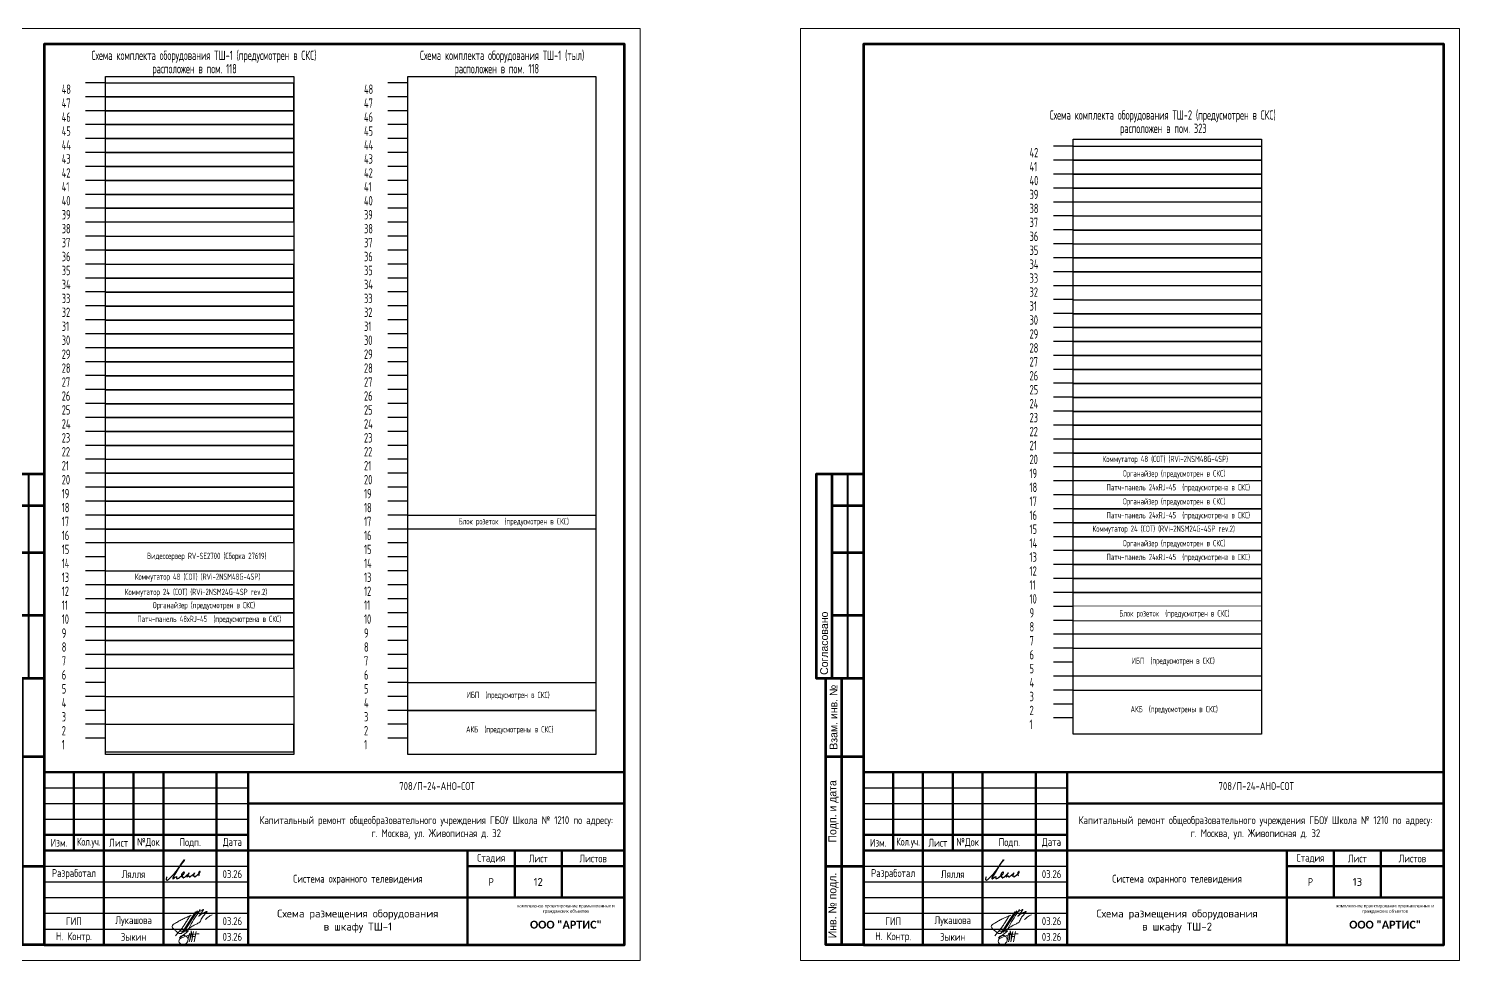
# Model space of a CAD drawing. Header units: millimetres. Extents: x -495897 to 1376592, y -28539 to 470976.
# Drawn here: x 519554 to 565162, y 242867 to 272567 of the extents above; entities that cross this region are included whole.
import ezdxf
from ezdxf.enums import TextEntityAlignment as Align

# ---------------------------------------------------------------- set-up
doc = ezdxf.new("R2010")
doc.units = ezdxf.units.MM
doc.set_wipeout_variables(frame=1)
for name, color, linetype in [('_0', 7, 'Continuous'), ('__НАДПИСИ', 7, 'Continuous'), ('TEXT1', 7, 'Continuous'), ('стена', 20, 'Continuous')]:
    doc.layers.add(name, color=color, linetype=linetype)
doc.layers.add('__ФОРМАТ', color=7, linetype='Continuous', lineweight=40)
doc.layers.add('Подписи', color=7, linetype='Continuous', lineweight=13)
doc.layers.add('Границы листа', color=7, linetype='Continuous', lineweight=0, plot=False)
doc.layers.add('ОФ_подписи', color=5, linetype='Continuous', lineweight=13, true_color=0x0000ff)
doc.styles.add('GOST 2.304 type A', font='', dxfattribs={"height": 250})
doc.styles.add('ICOCPEUR', font='isocpeur.ttf', dxfattribs={"height": 250})
doc.styles.add('ISOCPEUR', font='isocpeur.ttf', dxfattribs={"width": 0.9, "height": 350})
doc.styles.add('Mipgost_5', font='', dxfattribs={"height": 250})
doc.styles.add('RubezhCAD', font='', dxfattribs={"oblique": 10})
doc.styles.get("Standard").update_dxf_attribs({"font": ''})
doc.styles.add('ГОСТ 2.304', font='')
doc.styles.get('GOST 2.304 type A').set_extended_font_data('GOST 2.304 type A')
doc.styles.get('Mipgost_5').set_extended_font_data('Mipgost')
doc.styles.get('RubezhCAD').set_extended_font_data('GOST type A')
doc.styles.get('Standard').set_extended_font_data('GOST type B')
doc.styles.get('ГОСТ 2.304').set_extended_font_data('GOST 2.304 type A')

# ---------------------------------------------------------------- blocks, each defined once
blk = doc.blocks.new('*U993')
for p, q in [((5, 155), (5, 90)), ((15, 155), (15, 90))]:
    blk.add_line(p, q)
at = {"lineweight": -2}
for p, q in [((10, 155), (10, 90)), ((10, 145), (20, 145)), ((10, 130), (20, 130)), ((10, 110), (20, 110)), ((13, 90), (13, 5)), ((8, 65), (20, 65)), ((8, 30), (20, 30))]:
    blk.add_line(p, q, dxfattribs=at)
blk.add_lwpolyline([(20, 5), (205, 5), (205, 292), (20, 292)], close=True, dxfattribs=at)
for points in [[(20, 155), (5, 155), (5, 90), (8, 90)], [(20, 5), (8, 5), (8, 90), (20, 90)]]:
    blk.add_lwpolyline(points, dxfattribs=at)
at = {"layer": 'Границы листа'}
blk.add_lwpolyline([(210, 0), (0, 0), (0, 297), (210, 297)], close=True, dxfattribs=at)
at = {"lineweight": 30, "style": 'Mipgost_5'}
blk.add_text('Согласовано', height=2.5, rotation=90, dxfattribs=at).set_placement((7.5, 91), align=Align.MIDDLE_LEFT)
for s, p in [('Взам. инв. №', (10.5, 77.5)), ('Подп. и дата', (10.5, 47.5)), ('Инв. № подл.', (10.5, 17.5))]:
    blk.add_text(s, height=2.5, rotation=90, dxfattribs=at).set_placement(p, align=Align.MIDDLE)
at = {"lineweight": 13, "oblique": 10, "flags": 8}
blk.add_attdef('ФОРМАТ', (170.94, 1.12), '', height=3, dxfattribs=at)
blk = doc.blocks.new('П_Зыкин')
at = {"layer": 'ОФ_подписи', "color": 5, "ltscale": 100, "transparency": 33554687}
for p, q in [((142, 249), (62, -174)), ((102, 37), (218, 37)), ((258, 249), (178, -174))]:
    blk.add_line(p, q, dxfattribs=at)
blk.add_lwpolyline([(-462, 273), (-74, 273), (-446, -30)], dxfattribs=at)
for centre, radius, start, end in [((-271, -94), 186, 314.23929, 159.93483), ((345, -1372), 1523, 88.87583, 117.8788), ((1109, -252), 1204, 158.75935, 174.23097), ((-1024, 224), 1068, 337.81444, 2.88593), ((-849, 72), 852, 342.83077, 7.48151), ((-9, 182), 4.48, 8.96906, 155.65511), ((-643, 22), 732, 344.4555, 20.46196), ((-318, -169), 151, 108.7568, 173.42509), ((-287, -115), 185, 191.53585, 322.35119)]:
    blk.add_arc(centre, radius, start, end, dxfattribs=at)
blk = doc.blocks.new('П_Лукашова')
at = {"layer": 'ОФ_подписи', "color": 5}
for p, q in [((221, 339), (-221, -339)), ((286, 371), (-156, -307)), ((283, 370), (218, 338))]:
    blk.add_line(p, q, dxfattribs=at)
for points in [[(-221, -339), (-276, -344), (-368, -289), (-446, -221), (-505, -166), (-522, -116), (-412, -16), (-295, 56), (-173, 120), (-49, 179), (33, 216), (87, 237), (52, 221), (11, 167), (-59, 51), (-126, -52), (-177, -132), (-256, -231), (-409, -409)], [(360, 20), (294, -18), (203, -65), (91, -124), (-73, -248)], [(366, 415), (236, 213), (85, -37), (-50, -300)], [(221, 301), (344, 360), (434, 401), (475, 416), (464, 395), (420, 336), (342, 232), (310, 203), (337, 221), (420, 283), (490, 322), (558, 352), (576, 358), (491, 240), (403, 113), (374, 49), (360, 20)], [(530, 102), (646, 199), (748, 254)]]:
    blk.add_spline(points, degree=3, dxfattribs=at)
blk = doc.blocks.new('штамп')
at = {"layer": '__ФОРМАТ', "linetype": 'Continuous', "lineweight": 50}
for p, q in [((531929, 45357), (531929, 50857)), ((531929, 50857), (550429, 50857)), ((532879, 48357), (532879, 50857)), ((533829, 45357), (533829, 50857)), ((534779, 48357), (534779, 50857)), ((535729, 45357), (535729, 50857)), ((537429, 45357), (537429, 50857)), ((538429, 45357), (538429, 50857)), ((550429, 45357), (550429, 50857)), ((538429, 49857), (550429, 49857)), ((531929, 48857), (538429, 48857)), ((531929, 48357), (550429, 48357)), ((545429, 45357), (545429, 48357)), ((546929, 46857), (546929, 48357)), ((548429, 46857), (548429, 48357)), ((545429, 47857), (550429, 47857)), ((538429, 46857), (550429, 46857)), ((531929, 45357), (550429, 45357))]:
    blk.add_line(p, q, dxfattribs=at)
at = {"layer": '__ФОРМАТ', "linetype": 'Continuous', "lineweight": -2}
for p, q in [((531929, 50357), (538429, 50357)), ((531929, 49857), (538429, 49857)), ((531929, 49357), (538429, 49357)), ((531929, 48857), (538429, 48857)), ((531929, 47857), (538429, 47857)), ((531929, 47357), (538429, 47357)), ((531929, 46857), (538429, 46857)), ((538429, 46857), (550429, 46857)), ((531929, 46357), (538429, 46357)), ((531929, 45857), (538429, 45857))]:
    blk.add_line(p, q, dxfattribs=at)
at = {"layer": 'Подписи', "color": 5, "lineweight": 25}
blk.add_lwpolyline([(535847, 47525), (535833, 47500), (535823, 47461), (535824, 47440), (535829, 47423), (535840, 47414), (535857, 47413), (535876, 47421), (535897, 47435), (535917, 47454), (536005, 47539), (536088, 47624), (536142, 47690), (536203, 47776), (536266, 47874), (536323, 47953), (536362, 48009), (536395, 48059), (536405, 48060), (536397, 48045), (536295, 47925), (536205, 47790), (536095, 47603), (536059, 47544), (536038, 47506), (536029, 47485), (536027, 47473), (536027, 47462), (536031, 47457), (536037, 47454), (536045, 47456), (536057, 47466), (536072, 47479), (536107, 47506), (536133, 47525), (536147, 47532), (536152, 47532), (536153, 47529), (536150, 47520), (536147, 47504), (536146, 47491), (536148, 47479), (536150, 47471), (536157, 47465), (536166, 47462), (536178, 47464), (536189, 47469), (536215, 47480), (536240, 47498), (536281, 47529), (536306, 47550), (536324, 47567), (536342, 47582), (536372, 47609), (536388, 47629), (536397, 47646), (536399, 47657), (536398, 47666), (536393, 47671), (536383, 47671), (536372, 47667), (536356, 47653), (536336, 47632), (536323, 47612), (536313, 47599), (536309, 47587), (536310, 47579), (536315, 47575), (536326, 47579), (536335, 47585), (536344, 47592), (536348, 47595), (536352, 47596), (536354, 47595), (536355, 47592), (536349, 47583), (536342, 47575), (536334, 47561), (536326, 47547), (536322, 47538), (536320, 47531), (536321, 47523), (536325, 47519), (536328, 47519), (536333, 47524), (536338, 47527), (536344, 47526), (536346, 47520), (536351, 47508), (536355, 47498), (536359, 47493), (536366, 47491), (536375, 47491), (536385, 47497), (536412, 47513), (536436, 47532), (536466, 47559), (536491, 47583), (536517, 47607), (536529, 47621), (536545, 47642), (536547, 47643), (536546, 47644), (536543, 47644), (536541, 47642), (536538, 47637), (536499, 47577), (536491, 47558), (536482, 47544), (536480, 47535), (536479, 47529), (536481, 47524), (536483, 47522), (536489, 47523), (536494, 47526), (536502, 47532), (536512, 47539), (536522, 47544), (536530, 47548), (536541, 47549), (536547, 47546), (536550, 47541), (536551, 47531), (536552, 47525), (536553, 47521), (536558, 47517), (536562, 47515), (536568, 47515), (536575, 47517), (536583, 47523), (536596, 47533), (536617, 47547), (536636, 47561), (536659, 47583), (536688, 47609), (536702, 47620), (536713, 47630), (536721, 47636), (536727, 47641), (536727, 47643), (536726, 47644), (536723, 47643), (536720, 47638), (536715, 47629), (536693, 47594), (536681, 47575), (536676, 47566), (536674, 47557), (536677, 47551), (536679, 47547), (536684, 47546), (536689, 47549), (536695, 47552), (536700, 47554), (536709, 47554), (536716, 47551), (536717, 47545), (536719, 47535), (536721, 47527), (536725, 47524), (536731, 47520), (536741, 47523), (536747, 47528), (536757, 47534), (536779, 47550), (536809, 47572), (536842, 47600), (536865, 47623), (536880, 47642), (536895, 47664), (536899, 47675), (536901, 47684), (536898, 47689), (536891, 47693), (536881, 47689), (536873, 47682), (536862, 47668), (536856, 47654), (536855, 47638), (536856, 47622), (536856, 47598), (536858, 47583), (536860, 47572), (536864, 47560), (536871, 47551)], dxfattribs=at)
at = {"layer": 'ОФ_подписи'}
for name, p, xscale, yscale, zscale in [('П_Лукашова', (536533, 46057), 1.010226427429054, 1.010226427429054, 1.010226427429054), ('П_Зыкин', (536581, 45585), 0.7621923841183493, 0.7621923841183493, 0.7621923841183493)]:
    blk.add_blockref(name, p, dxfattribs=dict(at, xscale=xscale, yscale=yscale, zscale=zscale))
at = {"transparency": 33554687, "attachment_point": 5, "style": 'ГОСТ 2.304'}
for s, insert, char_height, width in [('{\\fArial|b0|i0|c204|p34;комплексное проектирование промышленных и гражданских объектов}', (548563, 46495), 100, 3372.21), ('{\\fCorbel Light|b1|i0|c204|p34;ООО "АРТИС"}', (548563, 45995), 250, 4171.2)]:
    blk.add_mtext(s, dxfattribs=dict(at, insert=insert, char_height=char_height, width=width))
at = {"layer": '__НАДПИСИ', "lineweight": 9, "ltscale": 2, "style": 'ISOCPEUR', "flags": 1}
blk.add_attdef('NOTATION', (548864, 51134), '', height=250, dxfattribs=at)
at = {"layer": '__НАДПИСИ', "lineweight": 9, "ltscale": 2, "style": 'RubezhCAD', "oblique": 10}
blk.add_attdef('SHEET', text='', height=250, dxfattribs=at).set_placement((547679, 47357), align=Align.MIDDLE_CENTER)
at = {"layer": '__ФОРМАТ', "color": 7, "linetype": 'Continuous', "lineweight": 20, "char_height": 250, "attachment_point": 5, "style": 'GOST 2.304 type A'}
for s, insert, width in [('Капитальный ремонт общеобразовательного учреждения ГБОУ Школа № 1210 по адресу:      \\Pг. Москва, ул. Живописная д. 32', (544429, 49085), 12000), ('\\pi-7.5,l7.5,t7.5;{\\W0.9;\\C256;Кол.уч.}', (533354, 48607), 950)]:
    blk.add_mtext(s, dxfattribs=dict(at, insert=insert, width=width))
for s, insert, width, line_spacing_factor in [('\\pi-7.5,l7.5,t7.5;{\\C256;Изм.}', (532404, 48607), 950, 1.2), ('\\pi-7.5,l7.5,t7.5;{\\C256;Лист}', (534304, 48607), 950, 1.2), ('\\pi-7.5,l7.5,t7.5;{\\C256;№Док}', (535254, 48607), 950, 1.2), ('\\pi-7.5,l7.5,t7.5;{\\C256;Подп.}', (536584, 48607), 1710.72, 1.2), ('\\pi-7.5,l7.5,t7.5;{\\C256;Дата}', (537929, 48607), 1000, 1.2), ('\\pi-7.5,l7.5,t7.5;{\\C256;Стадия}', (546179, 48107), 1500, 1.2), ('\\pi-7.5,l7.5,t7.5;{\\C256;Лист}', (547679, 48107), 1500, 1.2), ('\\pi-7.5,l7.5,t7.5;{\\C256;Листов}', (549429, 48107), 2000, 1.2), ('\\pi-7.5,l7.5,t7.5;{\\C256;Разработал}', (532879, 47607), 1900, 1.2), ('{\\C256;Лялля}', (534779, 47607), 1900, 1.2), ('{\\C256;03.26}', (537929, 47607), 1000, 1.2), ('Система охранного телевидения', (541929, 47427), 6828.82, 0.85), ('\\pi-750,l750,t750;{\\C256;Р}', (546179, 47357), 1500, 1.2), ('\\pi-7.5,l7.5,t7.5;{\\C256;ГИП}', (532879, 46107), 1900, 1.2), ('{\\C256;Лукашова}', (534779, 46107), 1900, 1.2), ('{\\C256;03.26}', (537929, 46107), 1000, 1.2), ('{\\C256;Н. Контр. }', (532879, 45592), 1900, 1.2), ('\\pi-750,l750,t750;{\\C256;Зыкин}', (534779, 45607), 1900, 1.2), ('{\\C256;03.26}', (537929, 45607), 1000, 1.2)]:
    blk.add_mtext(s, dxfattribs=dict(at, insert=insert, width=width, line_spacing_factor=line_spacing_factor))
at = {"layer": 'стена', "color": 18, "true_color": 0x000000, "insert": (543249, 50539), "char_height": 250, "width": 3851.47, "attachment_point": 1, "style": 'GOST 2.304 type A'}
blk.add_mtext('708/П-24-АНО-СОТ', dxfattribs=at)

msp = doc.modelspace()

# ---------------------------------------------------------------- linework, layer by layer
msp.add_line((522003.093, 251281.643), (528003.093, 251281.643))
for points in [[(522003.093, 271035.592), (528003.093, 271035.592), (528003.093, 249432.892), (522003.093, 249432.892)], [(531638.141, 271035.592), (537638.141, 271035.592), (537638.141, 249432.892), (531638.141, 249432.892)], [(522003.093, 270839.643), (528001.359, 270839.643), (528001.359, 270395.143), (522003.093, 270395.143)], [(522003.093, 270395.143), (528001.359, 270395.143), (528001.359, 269950.643), (522003.093, 269950.643)], [(522003.093, 269950.643), (528001.359, 269950.643), (528001.359, 269506.143), (522003.093, 269506.143)], [(522003.093, 269506.143), (528001.359, 269506.143), (528001.359, 269061.643), (522003.093, 269061.643)], [(522003.093, 269061.643), (528001.359, 269061.643), (528001.359, 268617.143), (522003.093, 268617.143)], [(531638.141, 257060.143), (537636.406, 257060.143), (537636.406, 256615.643), (531638.141, 256615.643)], [(552853.319, 253704.624), (558851.584, 253704.624), (558851.584, 253260.124), (552853.319, 253260.124)], [(552853.319, 252815.624), (558851.584, 252815.624), (558851.584, 251926.624), (552853.319, 251926.624)], [(522003.093, 250392.643), (528001.359, 250392.643), (528001.359, 249503.643), (522003.093, 249503.643)]]:
    msp.add_lwpolyline(points, close=True)
for points in [[(522003.093, 270839.643), (521371.361, 270839.643)], [(531638.141, 270839.643), (531006.409, 270839.643)], [(522003.093, 270395.143), (521371.361, 270395.143)], [(531638.141, 270395.143), (531006.409, 270395.143)], [(522003.093, 269950.643), (521371.361, 269950.643)], [(531638.141, 269950.643), (531006.409, 269950.643)], [(522003.093, 269506.143), (521371.361, 269506.143)], [(531638.141, 269506.143), (531006.409, 269506.143)], [(522003.093, 269061.643), (521371.361, 269061.643)], [(531638.141, 269061.643), (531006.409, 269061.643)], [(552853.319, 268817.624), (552221.586, 268817.624)], [(522003.093, 268617.143), (521371.361, 268617.143)], [(531638.141, 268617.143), (531006.409, 268617.143)], [(552853.319, 268373.124), (552221.586, 268373.124)], [(522003.093, 268172.643), (521371.361, 268172.643)], [(522003.093, 267728.143), (521371.361, 267728.143)], [(531638.141, 268172.643), (531006.409, 268172.643)], [(531638.141, 267728.143), (531006.409, 267728.143)], [(552853.319, 267928.624), (552221.586, 267928.624)], [(522003.093, 267283.643), (521371.361, 267283.643)], [(531638.141, 267283.643), (531006.409, 267283.643)], [(552853.319, 267484.124), (552221.586, 267484.124)], [(522003.093, 266839.143), (521371.361, 266839.143)], [(531638.141, 266839.143), (531006.409, 266839.143)], [(552853.319, 267039.624), (552221.586, 267039.624)], [(522003.093, 266394.643), (521371.361, 266394.643)], [(531638.141, 266394.643), (531006.409, 266394.643)], [(552853.319, 266595.124), (552221.586, 266595.124)], [(522003.093, 265950.143), (521371.361, 265950.143)], [(531638.141, 265950.143), (531006.409, 265950.143)], [(552853.319, 266150.624), (552221.586, 266150.624)], [(522003.093, 265505.643), (521371.361, 265505.643)], [(531638.141, 265505.643), (531006.409, 265505.643)], [(552853.319, 265706.124), (552221.586, 265706.124)], [(522003.093, 265061.143), (521371.361, 265061.143)], [(531638.141, 265061.143), (531006.409, 265061.143)], [(552853.319, 265261.624), (552221.586, 265261.624)], [(522003.093, 264616.643), (521371.361, 264616.643)], [(531638.141, 264616.643), (531006.409, 264616.643)], [(552853.319, 264817.124), (552221.586, 264817.124)], [(522003.093, 264172.143), (521371.361, 264172.143)], [(531638.141, 264172.143), (531006.409, 264172.143)], [(552853.319, 264372.624), (552221.586, 264372.624)], [(522003.093, 263727.643), (521371.361, 263727.643)], [(531638.141, 263727.643), (531006.409, 263727.643)], [(552853.319, 263928.124), (552221.586, 263928.124)], [(522003.093, 263283.143), (521371.361, 263283.143)], [(531638.141, 263283.143), (531006.409, 263283.143)], [(552853.319, 263483.624), (552221.586, 263483.624)], [(522003.093, 262838.643), (521371.361, 262838.643)], [(531638.141, 262838.643), (531006.409, 262838.643)], [(552853.319, 263039.124), (552221.586, 263039.124)], [(522003.093, 262394.143), (521371.361, 262394.143)], [(531638.141, 262394.143), (531006.409, 262394.143)], [(552853.319, 262594.624), (552221.586, 262594.624)], [(522003.093, 261949.643), (521371.361, 261949.643)], [(531638.141, 261949.643), (531006.409, 261949.643)], [(552853.319, 262150.124), (552221.586, 262150.124)], [(522003.093, 261505.143), (521371.361, 261505.143)], [(531638.141, 261505.143), (531006.409, 261505.143)], [(552853.319, 261705.624), (552221.586, 261705.624)], [(522003.093, 261060.643), (521371.361, 261060.643)], [(531638.141, 261060.643), (531006.409, 261060.643)], [(552853.319, 261261.124), (552221.586, 261261.124)], [(522003.093, 260616.143), (521371.361, 260616.143)], [(531638.141, 260616.143), (531006.409, 260616.143)], [(552853.319, 260816.624), (552221.586, 260816.624)], [(522003.093, 260171.643), (521371.361, 260171.643)], [(531638.141, 260171.643), (531006.409, 260171.643)], [(552853.319, 260372.124), (552221.586, 260372.124)], [(522003.093, 259727.143), (521371.361, 259727.143)], [(531638.141, 259727.143), (531006.409, 259727.143)], [(552853.319, 259927.624), (552221.586, 259927.624)], [(522003.093, 259282.643), (521371.361, 259282.643)], [(531638.141, 259282.643), (531006.409, 259282.643)], [(552853.319, 259483.124), (552221.586, 259483.124)], [(522003.093, 258838.143), (521371.361, 258838.143)], [(531638.141, 258838.143), (531006.409, 258838.143)], [(552853.319, 259038.624), (552221.586, 259038.624)], [(522003.093, 258393.643), (521371.361, 258393.643)], [(531638.141, 258393.643), (531006.409, 258393.643)], [(552853.319, 258594.124), (552221.586, 258594.124)], [(552853.319, 258149.624), (552221.586, 258149.624)], [(522003.093, 257949.143), (521371.361, 257949.143)], [(531638.141, 257949.143), (531006.409, 257949.143)], [(552853.319, 257705.124), (552221.586, 257705.124)], [(522003.093, 257504.643), (521371.361, 257504.643)], [(531638.141, 257504.643), (531006.409, 257504.643)], [(552853.319, 257260.624), (552221.586, 257260.624)], [(522003.093, 257060.143), (521371.361, 257060.143)], [(531638.141, 257060.143), (531006.409, 257060.143)], [(552853.319, 256816.124), (552221.586, 256816.124)], [(522003.093, 256615.643), (521371.361, 256615.643)], [(531638.141, 256615.643), (531006.409, 256615.643)], [(552853.319, 256371.624), (552221.586, 256371.624)], [(522003.093, 256171.143), (521371.361, 256171.143)], [(531638.141, 256171.143), (531006.409, 256171.143)], [(552853.319, 255927.124), (552221.586, 255927.124)], [(522003.093, 255726.643), (521371.361, 255726.643)], [(531638.141, 255726.643), (531006.409, 255726.643)], [(552853.319, 255482.624), (552221.586, 255482.624)], [(522003.093, 255282.143), (521371.361, 255282.143)], [(531638.141, 255282.143), (531006.409, 255282.143)], [(552853.319, 255038.124), (552221.586, 255038.124)], [(522003.093, 254837.643), (521371.361, 254837.643)], [(531638.141, 254837.643), (531006.409, 254837.643)], [(552853.319, 254593.624), (552221.586, 254593.624)], [(522003.093, 254393.143), (521371.361, 254393.143)], [(531638.141, 254393.143), (531006.409, 254393.143)], [(552853.319, 254149.124), (552221.586, 254149.124)], [(522003.093, 253948.643), (521371.361, 253948.643)], [(531638.141, 253948.643), (531006.409, 253948.643)], [(552853.319, 253704.624), (552221.586, 253704.624)], [(522003.093, 253504.143), (521371.361, 253504.143)], [(531638.141, 253504.143), (531006.409, 253504.143)], [(552853.319, 253260.124), (552221.586, 253260.124)], [(522003.093, 253059.643), (521371.361, 253059.643)], [(531638.141, 253059.643), (531006.409, 253059.643)], [(552853.319, 252815.624), (552221.586, 252815.624)], [(522003.093, 252615.143), (521371.361, 252615.143)], [(531638.141, 252615.143), (531006.409, 252615.143)], [(552853.319, 252371.124), (552221.586, 252371.124)], [(522003.093, 252170.643), (521371.361, 252170.643)], [(531638.141, 252170.643), (531006.409, 252170.643)], [(552853.319, 251926.624), (552221.586, 251926.624)], [(522003.093, 251726.143), (521371.361, 251726.143)], [(531638.141, 251726.143), (531006.409, 251726.143)], [(552853.319, 251482.124), (552221.586, 251482.124)], [(522003.093, 251281.643), (521371.361, 251281.643)], [(531638.141, 251281.643), (531006.409, 251281.643)], [(552853.319, 251037.624), (552221.586, 251037.624)], [(522003.093, 250837.143), (521371.361, 250837.143)], [(522003.093, 250392.643), (521371.361, 250392.643)], [(531638.141, 250837.143), (531006.409, 250837.143)], [(531638.141, 250392.643), (531006.409, 250392.643)], [(552853.319, 250593.124), (552221.586, 250593.124)], [(522003.093, 249948.143), (521371.361, 249948.143)], [(531638.141, 249948.143), (531006.409, 249948.143)]]:
    msp.add_lwpolyline(points)
at = {"layer": '_0'}
for p, q in [((552853.319, 266146.336), (552853.319, 266595.124)), ((552853.319, 266595.124), (558853.319, 266595.124)), ((522003.093, 265950.143), (528003.093, 265950.143)), ((522003.093, 265501.355), (522003.093, 265950.143)), ((531638.141, 265501.355), (531638.141, 265950.143)), ((552853.319, 265697.548), (552853.319, 266146.336)), ((558853.319, 266146.336), (552853.319, 266146.336)), ((552853.319, 266146.336), (558853.319, 266146.336)), ((528003.093, 265501.355), (522003.093, 265501.355)), ((522003.093, 265501.355), (528003.093, 265501.355)), ((522003.093, 265052.568), (522003.093, 265501.355)), ((531638.141, 265052.568), (531638.141, 265501.355)), ((552853.319, 265257.336), (552853.319, 265706.124)), ((552853.319, 265706.124), (558853.319, 265706.124)), ((558853.319, 265697.548), (552853.319, 265697.548)), ((522003.093, 265061.143), (528003.093, 265061.143)), ((522003.093, 264612.355), (522003.093, 265061.143)), ((528003.093, 265052.568), (522003.093, 265052.568)), ((531638.141, 264612.355), (531638.141, 265061.143)), ((558853.319, 265257.336), (552853.319, 265257.336)), ((528003.093, 264612.355), (522003.093, 264612.355))]:
    msp.add_line(p, q, dxfattribs=at)

# ---------------------------------------------------------------- block references
at = {"color": 0}
for p in [(-11880.744, 198009.946), (14233.719, 198009.946)]:
    msp.add_blockref('штамп', p, dxfattribs=at)

# ---------------------------------------------------------------- texts
at = {"color": 0, "style": 'RubezhCAD', "width": 0.8}
for s, height, p in [('Схема комплекта оборудования ТШ-1 (предусмотрен в СКС)', 300, (521558.117, 271566.561)), ('Схема комплекта оборудования ТШ-1 (тыл)', 300, (532030.335, 271566.561)), ('расположен в пом. 118', 300, (523497.147, 271140.14)), ('расположен в пом. 118', 300, (533132.195, 271140.14)), ('48', 300, (520610.368, 270485.769)), ('48', 300, (530245.416, 270485.769)), ('47', 300, (520610.368, 270041.269)), ('47', 300, (530245.416, 270041.269)), ('46', 300, (520610.368, 269596.769)), ('46', 300, (530245.416, 269596.769)), ('Схема комплекта оборудования ТШ-2 (предусмотрен в СКС)', 300, (552102.614, 269664.559)), ('45', 300, (520610.368, 269152.269)), ('45', 300, (530245.416, 269152.269)), ('расположен в пом. 323', 300, (554347.373, 269238.138)), ('44', 300, (520610.368, 268707.769)), ('44', 300, (530245.416, 268707.769)), ('42', 300, (551460.594, 268463.75)), ('43', 300, (520610.368, 268263.269)), ('43', 300, (530245.416, 268263.269)), ('41', 300, (551460.594, 268019.25)), ('42', 300, (520610.368, 267818.769)), ('42', 300, (530245.416, 267818.769)), ('40', 300, (551460.594, 267574.75)), ('41', 300, (520610.368, 267374.269)), ('41', 300, (530245.416, 267374.269)), ('39', 300, (551460.594, 267130.25)), ('40', 300, (520610.368, 266929.769)), ('40', 300, (530245.416, 266929.769)), ('38', 300, (551460.594, 266685.75)), ('39', 300, (520610.368, 266485.269)), ('39', 300, (530245.416, 266485.269)), ('37', 300, (551460.594, 266241.25)), ('38', 300, (520610.368, 266040.769)), ('38', 300, (530245.416, 266040.769)), ('36', 300, (551460.594, 265796.75)), ('37', 300, (520610.368, 265596.269)), ('36', 300, (520610.368, 265151.769)), ('37', 300, (530245.416, 265596.269)), ('36', 300, (530245.416, 265151.769)), ('35', 300, (551460.594, 265352.25)), ('35', 300, (520610.368, 264707.269)), ('35', 300, (530245.416, 264707.269)), ('34', 300, (551460.594, 264907.75)), ('34', 300, (520610.368, 264262.769)), ('34', 300, (530245.416, 264262.769)), ('33', 300, (551460.594, 264463.25)), ('33', 300, (520610.368, 263818.269)), ('33', 300, (530245.416, 263818.269)), ('32', 300, (551460.594, 264018.75)), ('32', 300, (520610.368, 263373.769)), ('32', 300, (530245.416, 263373.769)), ('31', 300, (551460.594, 263574.25)), ('31', 300, (520610.368, 262929.269)), ('31', 300, (530245.416, 262929.269)), ('30', 300, (551460.594, 263129.75)), ('30', 300, (520610.368, 262484.769)), ('30', 300, (530245.416, 262484.769)), ('29', 300, (551460.594, 262685.25)), ('29', 300, (520610.368, 262040.269)), ('29', 300, (530245.416, 262040.269)), ('28', 300, (551460.594, 262240.75)), ('28', 300, (520610.368, 261595.769)), ('28', 300, (530245.416, 261595.769)), ('27', 300, (551460.594, 261796.25)), ('27', 300, (520610.368, 261151.269)), ('27', 300, (530245.416, 261151.269)), ('26', 300, (551460.594, 261351.75)), ('26', 300, (520610.368, 260706.769)), ('26', 300, (530245.416, 260706.769)), ('25', 300, (551460.594, 260907.25)), ('25', 300, (520610.368, 260262.269)), ('25', 300, (530245.416, 260262.269)), ('24', 300, (551460.594, 260462.75)), ('24', 300, (520610.368, 259817.769)), ('24', 300, (530245.416, 259817.769)), ('23', 300, (551460.594, 260018.25)), ('23', 300, (520610.368, 259373.269)), ('23', 300, (530245.416, 259373.269)), ('22', 300, (551460.594, 259573.75)), ('22', 300, (520610.368, 258928.769)), ('22', 300, (530245.416, 258928.769)), ('21', 300, (551460.594, 259129.25)), ('21', 300, (520610.368, 258484.269)), ('21', 300, (530245.416, 258484.269)), ('20', 300, (551460.594, 258684.75)), ('20', 300, (520610.368, 258039.769)), ('20', 300, (530245.416, 258039.769)), ('19', 300, (551460.594, 258240.25)), ('19', 300, (520610.368, 257595.269)), ('19', 300, (530245.416, 257595.269)), ('18', 300, (551460.594, 257795.75)), ('18', 300, (520610.368, 257150.769)), ('18', 300, (530245.416, 257150.769)), ('17', 300, (551460.594, 257351.25)), ('17', 300, (520610.368, 256706.269)), ('17', 300, (530245.416, 256706.269)), ('Блок розеток  (предусмотрен в СКС)', 200, (533262.007, 256761.863)), ('16', 300, (551460.594, 256906.75)), ('16', 300, (520610.368, 256261.769)), ('16', 300, (530245.416, 256261.769)), ('15', 300, (551460.594, 256462.25)), ('15', 300, (520610.368, 255817.269)), ('Видеосервер RV-SE2700 (Сборка 27619)', 200, (523328.785, 255660.122)), ('15', 300, (530245.416, 255817.269)), ('14', 300, (551460.594, 256017.75)), ('13', 300, (551460.594, 255573.25)), ('14', 300, (520610.368, 255372.769)), ('14', 300, (530245.416, 255372.769)), ('12', 300, (551460.594, 255128.75)), ('13', 300, (520610.368, 254928.269)), ('13', 300, (530245.416, 254928.269)), ('11', 300, (551460.594, 254684.25)), ('12', 300, (520610.368, 254483.769)), ('12', 300, (530245.416, 254483.769)), ('10', 300, (551460.594, 254239.75)), ('11', 300, (520610.368, 254039.269)), ('11', 300, (530245.416, 254039.269)), ('9', 300, (551460.594, 253795.25)), ('10', 300, (520610.368, 253594.769)), ('10', 300, (530245.416, 253594.769)), ('8', 300, (551460.594, 253350.75)), ('9', 300, (520610.368, 253150.269)), ('9', 300, (530245.416, 253150.269)), ('7', 300, (551460.594, 252906.25)), ('8', 300, (520610.368, 252705.769)), ('8', 300, (530245.416, 252705.769)), ('6', 300, (551460.594, 252461.75)), ('7', 300, (520610.368, 252261.269)), ('7', 300, (530245.416, 252261.269)), ('5', 300, (551460.594, 252017.25)), ('ИБП  (предусмотрен в СКС)', 200, (554718.361, 252318.479)), ('6', 300, (520610.368, 251816.769)), ('6', 300, (530245.416, 251816.769)), ('4', 300, (551460.594, 251572.75)), ('5', 300, (520610.368, 251372.269)), ('5', 300, (530245.416, 251372.269)), ('ИБП  (предусмотрен в СКС)', 200, (533516.308, 251228.998)), ('3', 300, (551460.594, 251128.25)), ('4', 300, (520610.368, 250927.769)), ('4', 300, (530245.416, 250927.769)), ('2', 300, (551460.594, 250683.75)), ('3', 300, (520610.368, 250483.269)), ('3', 300, (530245.416, 250483.269)), ('1', 300, (551460.594, 250239.25)), ('2', 300, (520610.368, 250038.769)), ('2', 300, (530245.416, 250038.769)), ('1', 300, (520610.368, 249594.269)), ('1', 300, (530245.416, 249594.269))]:
    msp.add_text(s, height=height, dxfattribs=at).set_placement(p)
at = {"layer": 'TEXT1', "char_height": 250, "attachment_point": 5, "style": 'ICOCPEUR'}
for s, insert, width in [('{\\C0;12}', (535797.88, 245366.983), 1500), ('{\\C0;13}', (561912.342, 245366.983), 1500), ('\\A1;{\\C0;Схема размещения оборудования \\Pв шкафу ТШ-1}', (530047.88, 244118.691), 7000), ('\\A1;{\\C0;Схема размещения оборудования \\Pв шкафу ТШ-2}', (556162.342, 244118.691), 7000)]:
    msp.add_mtext(s, dxfattribs=dict(at, insert=insert, width=width))

# ---------------------------------------------------------------- next in the draw order: wipeouts: each hides what was drawn before it
for points in [[(552853.319, 268817.624), (558851.584, 268817.624), (558851.584, 268373.124), (552853.319, 268373.124)], [(522003.093, 268172.643), (528001.359, 268172.643), (528001.359, 267728.143), (522003.093, 267728.143)], [(522003.093, 265056.855), (528001.359, 265056.855), (528001.359, 264612.355), (522003.093, 264612.355)], [(522003.093, 257949.143), (528001.359, 257949.143), (528001.359, 257504.643), (522003.093, 257504.643)], [(552853.319, 255482.624), (558851.584, 255482.624), (558851.584, 255038.124), (552853.319, 255038.124)], [(552853.319, 254593.624), (558851.584, 254593.624), (558851.584, 254149.124), (552853.319, 254149.124)], [(522003.093, 253504.143), (528001.359, 253504.143), (528001.359, 253059.643), (522003.093, 253059.643)], [(522003.093, 252615.143), (528001.359, 252615.143), (528001.359, 252170.643), (522003.093, 252170.643)], [(552853.319, 251482.124), (558851.584, 251482.124), (558851.584, 250077.872), (552853.319, 250077.872)], [(531638.141, 250837.143), (537636.406, 250837.143), (537636.406, 249432.892), (531638.141, 249432.892)]]:
    msp.add_wipeout(points)

# ---------------------------------------------------------------- next in the draw order: linework, layer by layer
for points in [[(552853.319, 268817.624), (558851.584, 268817.624), (558851.584, 268373.124), (552853.319, 268373.124)], [(522003.093, 268617.143), (528001.359, 268617.143), (528001.359, 268172.643), (522003.093, 268172.643)], [(522003.093, 268172.643), (528001.359, 268172.643), (528001.359, 267728.143), (522003.093, 267728.143)], [(522003.093, 265056.855), (528001.359, 265056.855), (528001.359, 264612.355), (522003.093, 264612.355)], [(522003.093, 257949.143), (528001.359, 257949.143), (528001.359, 257504.643), (522003.093, 257504.643)], [(552853.319, 255482.624), (558851.584, 255482.624), (558851.584, 255038.124), (552853.319, 255038.124)], [(552853.319, 254593.624), (558851.584, 254593.624), (558851.584, 254149.124), (552853.319, 254149.124)], [(552853.319, 254149.124), (558851.584, 254149.124), (558851.584, 253704.624), (552853.319, 253704.624)], [(522003.093, 253504.143), (528001.359, 253504.143), (528001.359, 253059.643), (522003.093, 253059.643)], [(522003.093, 252615.143), (528001.359, 252615.143), (528001.359, 252170.643), (522003.093, 252170.643)], [(531638.141, 251726.143), (537636.406, 251726.143), (537636.406, 250837.143), (531638.141, 250837.143)], [(552853.319, 251482.124), (558851.584, 251482.124), (558851.584, 250077.872), (552853.319, 250077.872)], [(531638.141, 250837.143), (537636.406, 250837.143), (537636.406, 249432.892), (531638.141, 249432.892)]]:
    msp.add_lwpolyline(points, close=True)
at = {"layer": '_0'}
msp.add_line((558853.319, 254149.124), (552853.319, 254149.124), dxfattribs=at)

# ---------------------------------------------------------------- next in the draw order: texts
at = {"color": 0, "style": 'RubezhCAD', "width": 0.8}
for p in [(554680.986, 250777.69), (533500.152, 250132.71)]:
    msp.add_text('АКБ  (предусмотрены в СКС)', height=200, dxfattribs=at).set_placement(p)

# ---------------------------------------------------------------- next in the draw order: wipeouts: each hides what was drawn before it
for points in [[(552853.319, 268373.124), (558851.584, 268373.124), (558851.584, 267928.624), (552853.319, 267928.624)], [(522003.093, 267728.143), (528001.359, 267728.143), (528001.359, 267283.643), (522003.093, 267283.643)], [(522003.093, 264612.355), (528001.359, 264612.355), (528001.359, 264167.855), (522003.093, 264167.855)], [(522003.093, 258393.643), (528001.359, 258393.643), (528001.359, 257949.143), (522003.093, 257949.143)], [(552853.319, 255927.124), (558851.584, 255927.124), (558851.584, 255482.624), (552853.319, 255482.624)], [(552853.319, 255038.124), (558851.584, 255038.124), (558851.584, 254593.624), (552853.319, 254593.624)], [(552853.319, 254149.124), (558851.584, 254149.124), (558851.584, 253704.624), (552853.319, 253704.624)], [(522003.093, 253948.643), (528001.359, 253948.643), (528001.359, 253504.143), (522003.093, 253504.143)], [(522003.093, 253059.643), (528001.359, 253059.643), (528001.359, 252615.143), (522003.093, 252615.143)]]:
    msp.add_wipeout(points)

# ---------------------------------------------------------------- next in the draw order: linework, layer by layer
for points in [[(552853.319, 268373.124), (558851.584, 268373.124), (558851.584, 267928.624), (552853.319, 267928.624)], [(522003.093, 267728.143), (528001.359, 267728.143), (528001.359, 267283.643), (522003.093, 267283.643)], [(522003.093, 264612.355), (528001.359, 264612.355), (528001.359, 264167.855), (522003.093, 264167.855)], [(522003.093, 258393.643), (528001.359, 258393.643), (528001.359, 257949.143), (522003.093, 257949.143)], [(552853.319, 255927.124), (558851.584, 255927.124), (558851.584, 255482.624), (552853.319, 255482.624)], [(552853.319, 255038.124), (558851.584, 255038.124), (558851.584, 254593.624), (552853.319, 254593.624)], [(522003.093, 253948.643), (528001.359, 253948.643), (528001.359, 253504.143), (522003.093, 253504.143)], [(522003.093, 253059.643), (528001.359, 253059.643), (528001.359, 252615.143), (522003.093, 252615.143)]]:
    msp.add_lwpolyline(points, close=True)

# ---------------------------------------------------------------- next in the draw order: texts
msp.add_text('Блок розеток  (предусмотрен в СКС)', height=200, dxfattribs=at).set_placement((554321.747, 253827.575))

# ---------------------------------------------------------------- next in the draw order: wipeouts: each hides what was drawn before it
for points in [[(552853.319, 267928.624), (558851.584, 267928.624), (558851.584, 267484.124), (552853.319, 267484.124)], [(522003.093, 267283.643), (528001.359, 267283.643), (528001.359, 266839.143), (522003.093, 266839.143)], [(522003.093, 264167.855), (528001.359, 264167.855), (528001.359, 263723.355), (522003.093, 263723.355)], [(522003.093, 258838.143), (528001.359, 258838.143), (528001.359, 258393.643), (522003.093, 258393.643)], [(552853.319, 256371.624), (558851.584, 256371.624), (558851.584, 255927.124), (552853.319, 255927.124)], [(522003.093, 254393.143), (528001.359, 254393.143), (528001.359, 253948.643), (522003.093, 253948.643)]]:
    msp.add_wipeout(points)

# ---------------------------------------------------------------- next in the draw order: linework, layer by layer
for points in [[(552853.319, 267928.624), (558851.584, 267928.624), (558851.584, 267484.124), (552853.319, 267484.124)], [(522003.093, 267283.643), (528001.359, 267283.643), (528001.359, 266839.143), (522003.093, 266839.143)], [(522003.093, 264167.855), (528001.359, 264167.855), (528001.359, 263723.355), (522003.093, 263723.355)], [(522003.093, 258838.143), (528001.359, 258838.143), (528001.359, 258393.643), (522003.093, 258393.643)], [(552853.319, 256371.624), (558851.584, 256371.624), (558851.584, 255927.124), (552853.319, 255927.124)], [(522003.093, 254393.143), (528001.359, 254393.143), (528001.359, 253948.643), (522003.093, 253948.643)]]:
    msp.add_lwpolyline(points, close=True)

# ---------------------------------------------------------------- next in the draw order: texts
for s, p in [('Патч-панель 24хRJ-45  (предусмотрена в СКС)', (553915.183, 255625.039)), ('Патч-панель 48хRJ-45  (предусмотрена в СКС)', (523020.268, 253650.846))]:
    msp.add_text(s, height=200, dxfattribs=at).set_placement(p)

# ---------------------------------------------------------------- next in the draw order: wipeouts: each hides what was drawn before it
for points in [[(552853.319, 267484.124), (558851.584, 267484.124), (558851.584, 267039.624), (552853.319, 267039.624)], [(522003.093, 266839.143), (528001.359, 266839.143), (528001.359, 266394.643), (522003.093, 266394.643)], [(522003.093, 263723.355), (528001.359, 263723.355), (528001.359, 263278.855), (522003.093, 263278.855)], [(552853.319, 256816.124), (558851.584, 256816.124), (558851.584, 256371.624), (552853.319, 256371.624)], [(522003.093, 254837.643), (528001.359, 254837.643), (528001.359, 254393.143), (522003.093, 254393.143)]]:
    msp.add_wipeout(points)

# ---------------------------------------------------------------- next in the draw order: linework, layer by layer
for points in [[(552853.319, 267484.124), (558851.584, 267484.124), (558851.584, 267039.624), (552853.319, 267039.624)], [(522003.093, 266839.143), (528001.359, 266839.143), (528001.359, 266394.643), (522003.093, 266394.643)], [(522003.093, 263723.355), (528001.359, 263723.355), (528001.359, 263278.855), (522003.093, 263278.855)], [(552853.319, 256816.124), (558851.584, 256816.124), (558851.584, 256371.624), (552853.319, 256371.624)], [(522003.093, 254837.643), (528001.359, 254837.643), (528001.359, 254393.143), (522003.093, 254393.143)]]:
    msp.add_lwpolyline(points, close=True)

# ---------------------------------------------------------------- next in the draw order: texts
for p in [(554436.779, 256065.252), (523511.236, 254091.059)]:
    msp.add_text('Органайзер (предусмотрен в СКС)', height=200, dxfattribs=at).set_placement(p)

# ---------------------------------------------------------------- next in the draw order: wipeouts: each hides what was drawn before it
for points in [[(522003.093, 263278.855), (528001.359, 263278.855), (528001.359, 262834.355), (522003.093, 262834.355)], [(552853.319, 257260.624), (558851.584, 257260.624), (558851.584, 256816.124), (552853.319, 256816.124)], [(522003.093, 255282.143), (528001.359, 255282.143), (528001.359, 254837.643), (522003.093, 254837.643)]]:
    msp.add_wipeout(points)

# ---------------------------------------------------------------- next in the draw order: linework, layer by layer
for points in [[(552853.319, 269037.911), (558853.319, 269037.911), (558853.319, 250077.872), (552853.319, 250077.872)], [(522003.093, 263278.855), (528001.359, 263278.855), (528001.359, 262834.355), (522003.093, 262834.355)], [(552853.319, 257705.124), (558851.584, 257705.124), (558851.584, 257260.624), (552853.319, 257260.624)], [(552853.319, 257260.624), (558851.584, 257260.624), (558851.584, 256816.124), (552853.319, 256816.124)], [(522003.093, 255282.143), (528001.359, 255282.143), (528001.359, 254837.643), (522003.093, 254837.643)]]:
    msp.add_lwpolyline(points, close=True)

# ---------------------------------------------------------------- next in the draw order: texts
for s, p in [('Органайзер (предусмотрен в СКС)', (554436.779, 257398.752)), ('Патч-панель 24хRJ-45  (предусмотрена в СКС)', (553915.183, 256958.539))]:
    msp.add_text(s, height=200, dxfattribs=at).set_placement(p)
for s, p in [('Коммутатор 24 (СОТ) (RVi-2NSM24G-4SP rev.2) ', (555787.907, 256627.711)), ('Коммутатор 48 (СОТ) (RVi-2NSM48G-4SP)', (524937.681, 255098.018)), ('Коммутатор 24 (СОТ) (RVi-2NSM24G-4SP rev.2) ', (524937.681, 254613.036))]:
    msp.add_text(s, height=200, dxfattribs=at).set_placement(p, align=Align.MIDDLE_CENTER)

# ---------------------------------------------------------------- next in the draw order: wipeouts: each hides what was drawn before it
for points in [[(552853.319, 265701.836), (558851.584, 265701.836), (558851.584, 265257.336), (552853.319, 265257.336)], [(552853.319, 263923.836), (558851.584, 263923.836), (558851.584, 263479.336), (552853.319, 263479.336)], [(522003.093, 262834.355), (528001.359, 262834.355), (528001.359, 262389.855), (522003.093, 262389.855)], [(552853.319, 258594.124), (558851.584, 258594.124), (558851.584, 258149.624), (552853.319, 258149.624)]]:
    msp.add_wipeout(points)

# ---------------------------------------------------------------- next in the draw order: linework, layer by layer
for points in [[(552853.319, 265701.836), (558851.584, 265701.836), (558851.584, 265257.336), (552853.319, 265257.336)], [(552853.319, 263923.836), (558851.584, 263923.836), (558851.584, 263479.336), (552853.319, 263479.336)], [(522003.093, 262834.355), (528001.359, 262834.355), (528001.359, 262389.855), (522003.093, 262389.855)], [(552853.319, 258594.124), (558851.584, 258594.124), (558851.584, 258149.624), (552853.319, 258149.624)]]:
    msp.add_lwpolyline(points, close=True)

# ---------------------------------------------------------------- next in the draw order: texts
msp.add_text('Патч-панель 24хRJ-45  (предусмотрена в СКС)', height=200, dxfattribs=at).set_placement((553915.183, 257847.539))

# ---------------------------------------------------------------- next in the draw order: wipeouts: each hides what was drawn before it
for points in [[(552853.319, 265257.336), (558851.584, 265257.336), (558851.584, 264812.836), (552853.319, 264812.836)], [(552853.319, 263479.336), (558851.584, 263479.336), (558851.584, 263034.836), (552853.319, 263034.836)], [(522003.093, 262389.855), (528001.359, 262389.855), (528001.359, 261945.355), (522003.093, 261945.355)], [(552853.319, 259038.624), (558851.584, 259038.624), (558851.584, 258594.124), (552853.319, 258594.124)]]:
    msp.add_wipeout(points)

# ---------------------------------------------------------------- next in the draw order: linework, layer by layer
for points in [[(552853.319, 265257.336), (558851.584, 265257.336), (558851.584, 264812.836), (552853.319, 264812.836)], [(552853.319, 263479.336), (558851.584, 263479.336), (558851.584, 263034.836), (552853.319, 263034.836)], [(522003.093, 262389.855), (528001.359, 262389.855), (528001.359, 261945.355), (522003.093, 261945.355)], [(552853.319, 259038.624), (558851.584, 259038.624), (558851.584, 258594.124), (552853.319, 258594.124)]]:
    msp.add_lwpolyline(points, close=True)

# ---------------------------------------------------------------- next in the draw order: texts
msp.add_text('Органайзер (предусмотрен в СКС)', height=200, dxfattribs=at).set_placement((554436.779, 258287.752))

# ---------------------------------------------------------------- next in the draw order: wipeouts: each hides what was drawn before it
for points in [[(552853.319, 264812.836), (558851.584, 264812.836), (558851.584, 264368.336), (552853.319, 264368.336)], [(552853.319, 263034.836), (558851.584, 263034.836), (558851.584, 262590.336), (552853.319, 262590.336)], [(522003.093, 261945.355), (528001.359, 261945.355), (528001.359, 261500.855), (522003.093, 261500.855)], [(552853.319, 259483.124), (558851.584, 259483.124), (558851.584, 259038.624), (552853.319, 259038.624)]]:
    msp.add_wipeout(points)

# ---------------------------------------------------------------- next in the draw order: linework, layer by layer
for points in [[(552853.319, 264812.836), (558851.584, 264812.836), (558851.584, 264368.336), (552853.319, 264368.336)], [(552853.319, 263034.836), (558851.584, 263034.836), (558851.584, 262590.336), (552853.319, 262590.336)], [(522003.093, 261945.355), (528001.359, 261945.355), (528001.359, 261500.855), (522003.093, 261500.855)], [(552853.319, 259483.124), (558851.584, 259483.124), (558851.584, 259038.624), (552853.319, 259038.624)]]:
    msp.add_lwpolyline(points, close=True)

# ---------------------------------------------------------------- next in the draw order: texts
msp.add_text('Коммутатор 48 (СОТ) (RVi-2NSM48G-4SP)', height=200, dxfattribs=at).set_placement((555787.907, 258850.211), align=Align.MIDDLE_CENTER)

# ---------------------------------------------------------------- next in the draw order: wipeouts: each hides what was drawn before it
for points in [[(552853.319, 262590.336), (558851.584, 262590.336), (558851.584, 262145.836), (552853.319, 262145.836)], [(522003.093, 261500.855), (528001.359, 261500.855), (528001.359, 261056.355), (522003.093, 261056.355)]]:
    msp.add_wipeout(points)

# ---------------------------------------------------------------- next in the draw order: linework, layer by layer
for points in [[(552853.319, 262590.336), (558851.584, 262590.336), (558851.584, 262145.836), (552853.319, 262145.836)], [(522003.093, 261500.855), (528001.359, 261500.855), (528001.359, 261056.355), (522003.093, 261056.355)]]:
    msp.add_lwpolyline(points, close=True)

# ---------------------------------------------------------------- next in the draw order: wipeouts: each hides what was drawn before it
for points in [[(552853.319, 262145.836), (558851.584, 262145.836), (558851.584, 261701.336), (552853.319, 261701.336)], [(522003.093, 261056.355), (528001.359, 261056.355), (528001.359, 260611.855), (522003.093, 260611.855)]]:
    msp.add_wipeout(points)

# ---------------------------------------------------------------- next in the draw order: linework, layer by layer
for points in [[(552853.319, 262145.836), (558851.584, 262145.836), (558851.584, 261701.336), (552853.319, 261701.336)], [(522003.093, 261056.355), (528001.359, 261056.355), (528001.359, 260611.855), (522003.093, 260611.855)]]:
    msp.add_lwpolyline(points, close=True)

# ---------------------------------------------------------------- next in the draw order: wipeouts: each hides what was drawn before it
for points in [[(552853.319, 261701.336), (558851.584, 261701.336), (558851.584, 261256.836), (552853.319, 261256.836)], [(522003.093, 260611.855), (528001.359, 260611.855), (528001.359, 260167.355), (522003.093, 260167.355)]]:
    msp.add_wipeout(points)

# ---------------------------------------------------------------- next in the draw order: linework, layer by layer
for points in [[(552853.319, 261701.336), (558851.584, 261701.336), (558851.584, 261256.836), (552853.319, 261256.836)], [(522003.093, 260611.855), (528001.359, 260611.855), (528001.359, 260167.355), (522003.093, 260167.355)]]:
    msp.add_lwpolyline(points, close=True)

# ---------------------------------------------------------------- next in the draw order: wipeouts: each hides what was drawn before it
for points in [[(552853.319, 261701.336), (558851.584, 261701.336), (558851.584, 261256.836), (552853.319, 261256.836)], [(522003.093, 260167.355), (528001.359, 260167.355), (528001.359, 259722.855), (522003.093, 259722.855)]]:
    msp.add_wipeout(points)

# ---------------------------------------------------------------- next in the draw order: linework, layer by layer
for points in [[(552853.319, 261701.336), (558851.584, 261701.336), (558851.584, 261256.836), (552853.319, 261256.836)], [(522003.093, 260167.355), (528001.359, 260167.355), (528001.359, 259722.855), (522003.093, 259722.855)]]:
    msp.add_lwpolyline(points, close=True)

# ---------------------------------------------------------------- next in the draw order: wipeouts: each hides what was drawn before it
for points in [[(552853.319, 261256.836), (558851.584, 261256.836), (558851.584, 260812.336), (552853.319, 260812.336)], [(522003.093, 259722.855), (528001.359, 259722.855), (528001.359, 259278.355), (522003.093, 259278.355)]]:
    msp.add_wipeout(points)

# ---------------------------------------------------------------- next in the draw order: linework, layer by layer
for points in [[(552853.319, 261256.836), (558851.584, 261256.836), (558851.584, 260812.336), (552853.319, 260812.336)], [(522003.093, 259722.855), (528001.359, 259722.855), (528001.359, 259278.355), (522003.093, 259278.355)]]:
    msp.add_lwpolyline(points, close=True)

# ---------------------------------------------------------------- next in the draw order: wipeouts: each hides what was drawn before it
for points in [[(552853.319, 260812.336), (558851.584, 260812.336), (558851.584, 260367.836), (552853.319, 260367.836)], [(522003.093, 259278.355), (528001.359, 259278.355), (528001.359, 258833.855), (522003.093, 258833.855)]]:
    msp.add_wipeout(points)

# ---------------------------------------------------------------- next in the draw order: linework, layer by layer
for points in [[(552853.319, 260812.336), (558851.584, 260812.336), (558851.584, 260367.836), (552853.319, 260367.836)], [(522003.093, 259278.355), (528001.359, 259278.355), (528001.359, 258833.855), (522003.093, 258833.855)]]:
    msp.add_lwpolyline(points, close=True)

# ---------------------------------------------------------------- next in the draw order: block references
at = {"layer": '__ФОРМАТ', "lineweight": 60, "xscale": 99.9999999999996, "yscale": 99.9999999999996, "zscale": 99.9999999999996}
msp.add_blockref('*U993', (518047.88, 242866.983), dxfattribs=at)

# ---------------------------------------------------------------- next in the draw order: wipeouts: each hides what was drawn before it
for points in [[(552853.319, 260367.836), (558851.584, 260367.836), (558851.584, 259923.336), (552853.319, 259923.336)], [(522003.093, 256615.643), (528001.359, 256615.643), (528001.359, 256171.143), (522003.093, 256171.143)]]:
    msp.add_wipeout(points)

# ---------------------------------------------------------------- next in the draw order: linework, layer by layer
for points in [[(552853.319, 260367.836), (558851.584, 260367.836), (558851.584, 259923.336), (552853.319, 259923.336)], [(522003.093, 256615.643), (528001.359, 256615.643), (528001.359, 256171.143), (522003.093, 256171.143)]]:
    msp.add_lwpolyline(points, close=True)

# ---------------------------------------------------------------- next in the draw order: wipeouts: each hides what was drawn before it
for points in [[(552853.319, 259923.336), (558851.584, 259923.336), (558851.584, 259478.836), (552853.319, 259478.836)], [(522003.093, 257060.143), (528001.359, 257060.143), (528001.359, 256615.643), (522003.093, 256615.643)]]:
    msp.add_wipeout(points)

# ---------------------------------------------------------------- next in the draw order: linework, layer by layer
for points in [[(552853.319, 259923.336), (558851.584, 259923.336), (558851.584, 259478.836), (552853.319, 259478.836)], [(522003.093, 257060.143), (528001.359, 257060.143), (528001.359, 256615.643), (522003.093, 256615.643)]]:
    msp.add_lwpolyline(points, close=True)

# ---------------------------------------------------------------- next in the draw order: block references
msp.add_blockref('*U993', (544162.342, 242866.983), dxfattribs=at)

# ---------------------------------------------------------------- next in the draw order: wipeouts: each hides what was drawn before it
msp.add_wipeout([(522003.093, 257504.643), (528001.359, 257504.643), (528001.359, 257060.143), (522003.093, 257060.143)])

# ---------------------------------------------------------------- next in the draw order: linework, layer by layer
msp.add_lwpolyline([(522003.093, 257504.643), (528001.359, 257504.643), (528001.359, 257060.143), (522003.093, 257060.143)], close=True)

doc.saveas('drawing.dxf')
